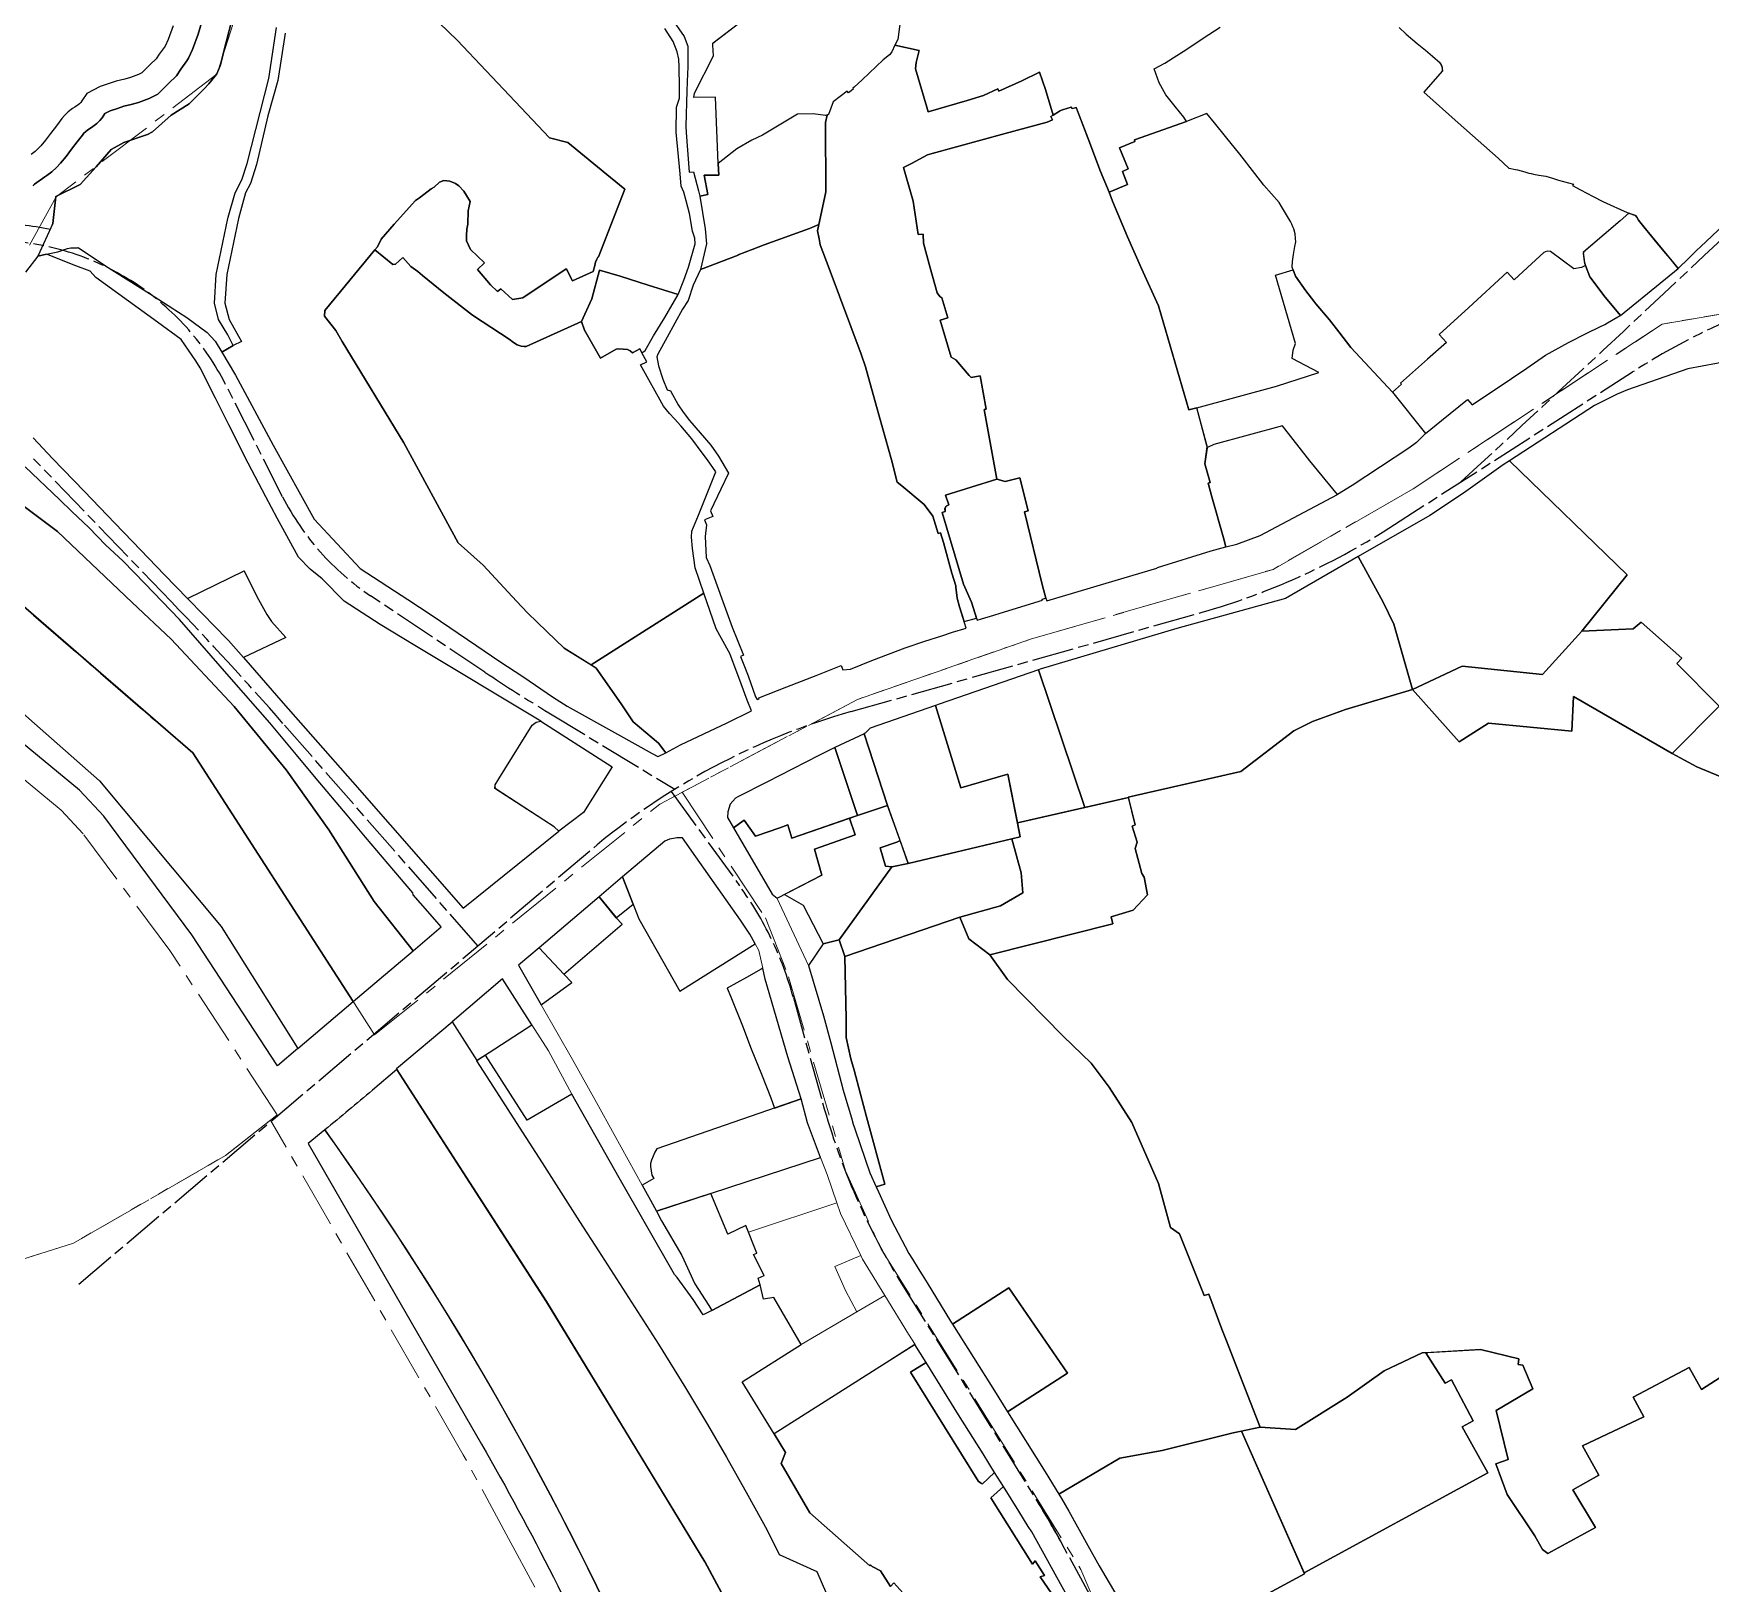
# Model space of a CAD drawing. Header units: millimetres. Extents: x 125232 to 134072, y 142885 to 152835.
# Drawn here: x 125787 to 126747, y 149199 to 150087 of the extents above; entities that cross this region are included whole.
import ezdxf

# ---------------------------------------------------------------- set-up
doc = ezdxf.new("R2010")
doc.units = ezdxf.units.MM
doc.linetypes.add('ACAD_ISO08W100', pattern=[36, 24, -3, 6, -3])
doc.linetypes.add('CENTER', pattern=[50.8, 31.75, -6.35, 6.35, -6.35])
for name, color, linetype in [('commerce', 10, 'Continuous'), ('commerce & office', 242, 'Continuous'), ('commerce and residence', 32, 'Continuous'), ('culture', 21, 'Continuous'), ('green & plaza', 80, 'Continuous'), ('hospital', 231, 'Continuous'), ('industry', 35, 'Continuous'), ('military', 76, 'Continuous'), ('research & university', 30, 'Continuous'), ('reserve', 253, 'Continuous'), ('residence', 2, 'Continuous'), ('residence-bad', 41, 'Continuous'), ('water', 4, 'Continuous'), ('老城北中心线', 7, 'ACAD_ISO08W100')]:
    doc.layers.add(name, color=color, linetype=linetype)
for name, color, linetype, lineweight in [('government', 221, 'Continuous', 0), ('historical site', 232, 'Continuous', 0), ('municipal utilities', 151, 'Continuous', 0), ('parking', 8, 'Continuous', 0), ('school', 31, 'Continuous', 0), ('super block', 6, 'CENTER', 0)]:
    doc.layers.add(name, color=color, linetype=linetype, lineweight=lineweight)

msp = doc.modelspace()

# ---------------------------------------------------------------- linework, layer by layer
at = {"layer": 'commerce'}
for points in [[(126723.78, 149957.72), (126721.23, 149960.82), (126715.53, 149967.76), (126711.49, 149972.67), (126708.85, 149975.89), (126705.76, 149979.64), (126704.72, 149981.35), (126703.95, 149982.33), (126701.73, 149983.13), (126700.25, 149983.72), (126695.21, 149979.4), (126686.01, 149971.51), (126674.41, 149961.61), (126674.1, 149961.07), (126674.07, 149960.71), (126674.7, 149956.12), (126674.88, 149955.18), (126675.41, 149953.77), (126677.85, 149947.26), (126686.61, 149935.7), (126695.39, 149925.18), (126728.51, 149951.97)], [(126156.03, 149937.2), (126138.98, 149942.48), (126122.98, 149947.61), (126111.16, 149951.15), (126106.64, 149934.63), (126100.83, 149921.7), (126102.42, 149916.81), (126111.6, 149900.65), (126120.53, 149905.9), (126122.13, 149906.12), (126127.01, 149905.77), (126128.65, 149904.97), (126129.97, 149903.87), (126134.15, 149906.17), (126135.36, 149903.87), (126137.17, 149905.06), (126142.05, 149913.5), (126148.4, 149924.01)], [(126077.5, 149692.98), (126118.37, 149666.8), (126101.98, 149640.75), (126087.82, 149630.1), (126085.07, 149632.48), (126079.23, 149636.33), (126051.86, 149654.1), (126051.3, 149655.21), (126051.39, 149656.45), (126053.41, 149659.89), (126072.53, 149690.69), (126074.74, 149692.47)], [(126234.08, 149619.76), (126257.47, 149627.94), (126254.22, 149637.43), (126221.11, 149626.1), (126218.89, 149633.71), (126214.28, 149631.94), (126200.29, 149627.22), (126193.9, 149636.23), (126187.71, 149631.92), (126209.89, 149594.03), (126212.8, 149591.58), (126238.36, 149604.92)]]:
    msp.add_lwpolyline(points, close=True, dxfattribs=at)
at = {"layer": 'commerce & office'}
msp.add_lwpolyline([(126166.25, 149615.25), (126158.5, 149626.28), (126157.35, 149626.28), (126155.4, 149626.14), (126153.37, 149625.85), (126151.23, 149625.36), (126148.38, 149624.38), (126124.26, 149603.87), (126133.59, 149579.84), (126157.05, 149538.5), (126200.21, 149565.47), (126197.1, 149571.15), (126191.73, 149579)], close=True, dxfattribs=at)
at = {"layer": 'commerce and residence'}
for points in [[(126533.47, 149822.68), (126517.62, 149842.02), (126501.94, 149862.06), (126462.6, 149851.41), (126459.04, 149849.55), (126458.86, 149849.46), (126457.44, 149840.35), (126460.66, 149829.56), (126459.51, 149829.22), (126461.55, 149821.39), (126468.28, 149797.9), (126469.61, 149792.68), (126475.8, 149794.23), (126489.29, 149799.21)], [(126283.11, 149624.58), (126281.22, 149623.72), (126271.69, 149620.47), (126274.76, 149609.96), (126278.33, 149609.55), (126287.73, 149611.54)]]:
    msp.add_lwpolyline(points, close=True, dxfattribs=at)
at = {"layer": 'culture'}
for points in [[(126392.49, 149497.16), (126376.38, 149512.68), (126344.57, 149545.1), (126334.39, 149559.21), (126322.54, 149568.37), (126317.23, 149580.72), (126251.51, 149558.27), (126252.21, 149522.62), (126252.26, 149511.94), (126254.92, 149499.75), (126256.77, 149493.18), (126260.41, 149479.53), (126263.92, 149466.54), (126274.47, 149428.02), (126269.48, 149426.44), (126270.78, 149423.67), (126278.1, 149407.61), (126288.21, 149388.28), (126290.19, 149385.12), (126293.5, 149379.76), (126295.78, 149376.03), (126298.56, 149371.53), (126311.94, 149349.52), (126313.02, 149347.82), (126345.27, 149368.67), (126378.87, 149319.78), (126344.65, 149297.7), (126366.16, 149263.39), (126373.97, 149250.52), (126408.9, 149271.11), (126433.08, 149275.51), (126473.77, 149285.73), (126489.11, 149288.88), (126488.49, 149290.89), (126478.98, 149315.3), (126469.98, 149338.3), (126467.31, 149345.05), (126459.78, 149364.96), (126457.08, 149364.19), (126443.08, 149399.48), (126437.95, 149403.26), (126430.92, 149428.39), (126415.82, 149463.3), (126402.87, 149483.55)], [(126345.27, 149368.67), (126313.02, 149347.82), (126337.15, 149309.66), (126344.65, 149297.7), (126378.87, 149319.78)]]:
    msp.add_lwpolyline(points, close=True, dxfattribs=at)
at = {"layer": 'government'}
for points in [[(126197.97, 149505.42), (126192.97, 149518.52), (126186.28, 149535.16), (126184.17, 149540.12), (126195.14, 149546.19), (126203.59, 149551.01), (126204.57, 149551.53), (126202.29, 149561.67), (126200.21, 149565.47), (126157.05, 149538.5), (126133.59, 149579.84), (126130.31, 149588.3), (126120.71, 149580.48), (126124.07, 149576.76), (126090.69, 149548.24), (126095.32, 149543.31), (126077.66, 149530.64), (126095.54, 149499.42), (126109.27, 149474.73), (126119.43, 149456.44), (126135.41, 149427.44), (126142.17, 149431.15), (126141.03, 149433.16), (126140.27, 149438.11), (126140.27, 149439.9), (126140.75, 149441.79), (126142.68, 149446.37), (126143.81, 149448.2), (126211.17, 149471.49), (126209.14, 149477.47), (126203.77, 149490.87)], [(126241.33, 149433.58), (126237.61, 149443.33), (126174.77, 149422.67), (126184.53, 149399.44), (126194.91, 149404.38), (126196.42, 149400.47), (126246.9, 149417.3)]]:
    msp.add_lwpolyline(points, close=True, dxfattribs=at)
at = {"layer": 'green & plaza'}
for points in [[(125931.1, 150086.68), (125927.02, 150059.68), (125921.16, 150039.44), (125914.75, 150011.54), (125911.29, 150000.74), (125908.52, 149995.27), (125904.37, 149980.7), (125897.75, 149948.65), (125896.67, 149932.2), (125899.09, 149922.82), (125906.23, 149910.35), (125901.44, 149907.92), (125894.83, 149904.17), (125902.73, 149890.92), (125924.39, 149850.86), (125947.8, 149808.63), (125974.1, 149780.33), (126001.47, 149762.55), (126014.72, 149753.86), (126040.81, 149736.17), (126053.52, 149727.55), (126067.73, 149718.07), (126084.24, 149706.86), (126092.63, 149701.48), (126121.38, 149685.55), (126141.24, 149674.56), (126144.48, 149672.76), (126145, 149672.99), (126148.95, 149674.88), (126144.93, 149680.43), (126130.34, 149692.57), (126123.42, 149702.81), (126109.11, 149723.37), (126090.93, 149734.82), (126080.99, 149744.25), (126069.84, 149754.96), (126063.51, 149761.58), (126044.57, 149782.22), (126030.15, 149794.95), (125999.06, 149852.25), (125963.8, 149910.21), (125960.24, 149916.57), (125953.74, 149924.81), (125953.8, 149928.08), (125982.55, 149962.79), (125984.04, 149964.55), (125986.05, 149968.81), (125993.51, 149977.35), (126005.78, 149990.99), (126007.99, 149992.59), (126014.66, 149997.68), (126016.39, 149998.65), (126019.44, 150001.38), (126021.98, 150002.36), (126025.36, 150002.12), (126028.75, 150000.78), (126030.61, 149999.42), (126033.39, 149996.35), (126034.94, 149993.77), (126037.04, 149990.48), (126035.84, 149985.03), (126035.72, 149977.39), (126035.14, 149974.5), (126034.86, 149970.99), (126034.95, 149967.81), (126037.33, 149962.94), (126045.2, 149955.34), (126041.3, 149951.45), (126048.72, 149942.74), (126052.65, 149938.98), (126054.6, 149940.39), (126061.21, 149934.3), (126067.21, 149935.21), (126092.07, 149951.82), (126092.3, 149951.38), (126095.66, 149944.96), (126107.5, 149950.36), (126108.35, 149953.86), (126108.88, 149955.74), (126109.51, 149957.34), (126110.09, 149958.47), (126110.55, 149958.66), (126125.57, 149997.5), (126117.42, 150004.17), (126092.99, 150024.18), (126082.44, 150026.93), (126062.86, 150047.55), (126029.54, 150082.7), (125993.99, 150117.18)], [(125867.07, 150090.87), (125864.26, 150083.11), (125862.53, 150079.35), (125859.13, 150074.68), (125857.4, 150072.12), (125853.85, 150068.79), (125849.23, 150064.12), (125847.16, 150063.05), (125842.63, 150061.31), (125839.4, 150060.46), (125834.47, 150059.33), (125830.51, 150057.86), (125825.27, 150056.28), (125817.71, 150052.3), (125814.78, 150048.07), (125814.18, 150047.09), (125813.42, 150046.29), (125812.62, 150045.73), (125810.75, 150044.47), (125809.45, 150043.58), (125806.94, 150041.63), (125804.88, 150039.59), (125803.44, 150037.86), (125800.24, 150033.77), (125796.89, 150029.35), (125793.98, 150025.51), (125791.34, 150022.26), (125789.7, 150020.5), (125788.01, 150018.94), (125785.82, 150017.26)], [(125787.11, 149999.4), (125787.39, 150000), (125787.78, 150000.27), (125793.69, 150004.45), (125794.73, 150005.19), (125797.68, 150007.46), (125800.29, 150009.86), (125802.67, 150012.42), (125805.78, 150016.24), (125808.85, 150020.29), (125812.13, 150024.63), (125815.11, 150028.44), (125815.93, 150029.43), (125816.85, 150030.34), (125818.29, 150031.45), (125819.18, 150032.06), (125821.11, 150033.37), (125821.88, 150033.9), (125823.36, 150034.98), (125825.11, 150036.81), (125826.41, 150038.32), (125827.36, 150039.88), (125827.95, 150040.74), (125830.99, 150042.33), (125835.29, 150043.63), (125838.78, 150044.93), (125842.98, 150045.9), (125847.23, 150047.01), (125853.34, 150049.35), (125858.23, 150051.9), (125864.31, 150058.03), (125868.9, 150062.34), (125871.42, 150066.08), (125874.97, 150070.97), (125875.9, 150072.53), (125878.15, 150077.41), (125881.3, 150086.11), (125884.7, 150097.15)], [(125900.6, 150094.12), (125897.38, 150081.51), (125893.97, 150067.97), (125892.04, 150063.46), (125887.52, 150057.67), (125884.77, 150054.98), (125876.18, 150046.38), (125865.87, 150039.83), (125855.21, 150030.3), (125852.4, 150028.75), (125838.92, 150024.15), (125831.52, 150020.08), (125823, 150010.22), (125813.89, 150000.07), (125799.97, 149993.35), (125798.29, 149977.76), (125789.67, 149959.18), (125794.6, 149960.22), (125801.09, 149961.58), (125806.62, 149963.48), (125808.51, 149963.97), (125812.41, 149963.94), (125812.69, 149964.09), (125828.32, 149953.51), (125853.56, 149937.66), (125866.96, 149929.08), (125868.1, 149928.35), (125870.11, 149927.06), (125874.97, 149923.95), (125886.48, 149915.52), (125891.08, 149910.45), (125894.83, 149904.17), (125901.44, 149907.92), (125898.37, 149914.04), (125893.11, 149922.82), (125890.69, 149932.2), (125891.77, 149948.65), (125898.39, 149980.7), (125898.58, 149981.37), (125902.54, 149995.27), (125906.3, 150002.76), (125909.36, 150012.1), (125921.75, 150060.83), (125926.28, 150090.05)], [(126283.35, 150094.85), (126281.79, 150083.13), (126280.13, 150079.92), (126278.48, 150076.09), (126277.1, 150074.41), (126273.46, 150071.43), (126261.35, 150060.03), (126256.78, 150055.88), (126256.03, 150055.31), (126256.39, 150054.83), (126255.07, 150053.79), (126253.56, 150052.62), (126252.82, 150053.58), (126244.78, 150047.37), (126242.18, 150040.17), (126240.42, 150039.56), (126233.39, 150040.57), (126224.31, 150040.35), (126204.38, 150028.41), (126198.34, 150025.49), (126189.67, 150020.51), (126179.02, 150012.13), (126177.53, 150050.07), (126165.04, 150049.88), (126165.39, 150052.33), (126176.34, 150073.83), (126175.89, 150079.88), (126175.99, 150080.78), (126176.14, 150081.18), (126193.92, 150094.78)], [(125769.5, 149824.9), (125800.83, 149801.61), (125843.67, 149760.92), (125865.87, 149739.96), (125902.07, 149701.36), (125931.67, 149665.06), (125956.23, 149630.74), (125982.19, 149589.74), (126004.51, 149561.62), (126020.46, 149575.18), (126016.83, 149579.43), (126008.69, 149588.82), (126004.5, 149593.66), (126004.26, 149594.72), (125993.32, 149607.58), (125977.17, 149626.66), (125966.57, 149639.2), (125948.85, 149660.22), (125937.58, 149673.69), (125932.87, 149679.35), (125922.41, 149691.95), (125900.51, 149717.05), (125870.67, 149751.08), (125850.77, 149771.76), (125838.46, 149784.62), (125828.43, 149793.91), (125819, 149803.68), (125809.16, 149813.06), (125801.96, 149819.89), (125782.38, 149838.47)], [(126765.79, 149655.85), (126739.06, 149666.85), (126725.03, 149674.44), (126668.56, 149707.03), (126667.64, 149687.32), (126619.9, 149691.91), (126603.17, 149681.24), (126576.43, 149711.06), (126538.04, 149699.62), (126519.2, 149692.83), (126508.47, 149687.45), (126478.15, 149664.13), (126413.73, 149649.54), (126417.71, 149633.55), (126415.97, 149632.95), (126418.89, 149623.68), (126417.66, 149620.16), (126421.51, 149605.74), (126422.74, 149603.65), (126424.71, 149593.63), (126416.57, 149584.86), (126403.84, 149580.94), (126404.79, 149576.89), (126334.39, 149559.21), (126344.57, 149545.1), (126376.38, 149512.68), (126392.49, 149497.16), (126402.87, 149483.55), (126415.82, 149463.3), (126430.92, 149428.39), (126437.95, 149403.26), (126443.08, 149399.48), (126457.08, 149364.19), (126459.78, 149364.96), (126467.31, 149345.05), (126469.98, 149338.3), (126478.98, 149315.3), (126488.49, 149290.89), (126489.11, 149288.88), (126509.41, 149287.62), (126538.93, 149306.13), (126560.09, 149321.18), (126581.84, 149331.35), (126615.37, 149333.42), (126637.3, 149327.99), (126636.92, 149324.7), (126639.55, 149324.34), (126645.33, 149310.85), (126624.26, 149298.53), (126631.19, 149270.3), (126624.05, 149267.89), (126630.66, 149250.44), (126646.38, 149226.65), (126650.8, 149218.84), (126653.76, 149216.56), (126681.13, 149231.45), (126668.07, 149253), (126683.03, 149261.45), (126673.72, 149278.2), (126708.88, 149294.9), (126702.71, 149305.98), (126734.77, 149323.07), (126741.75, 149310.5), (126775.45, 149331.99)], [(126293.22, 149184.52), (126279.44, 149199.78), (126277.68, 149197.79), (126271.92, 149206.62), (126267.06, 149209.19), (126266.23, 149210.04), (126265.71, 149209.6), (126231.55, 149239.92), (126215, 149268.04), (126217.61, 149274.39), (126211.13, 149285.03), (126211.1, 149285.01), (126192.7, 149314.86), (126226.49, 149336.2), (126210.93, 149363.12), (126204.93, 149362.16), (126203.02, 149370.3), (126175.3, 149355.58), (126170.45, 149353.1), (126164.66, 149361.94), (126155.6, 149374.58), (126154.06, 149376.22), (126122.39, 149431.67), (126095.28, 149479.44), (126069.72, 149464.59), (126045.76, 149501.89), (126040.76, 149498.65), (126052.13, 149480.9), (126065.14, 149460.61), (126078.17, 149440.16), (126099.64, 149406.68), (126110.49, 149389.79), (126144.76, 149336.37), (126160.27, 149311.36), (126172.93, 149290.42), (126183.8, 149271.74), (126196.06, 149250), (126207.06, 149229.93), (126214, 149216.01), (126235.54, 149206.38), (126248.46, 149176.42)], [(126374.09, 149187.45), (126363.25, 149203.3), (126365.69, 149203.95), (126360.38, 149212.45), (126358.83, 149210.46), (126335.11, 149248.51), (126342.25, 149254.99), (126337.21, 149263.03), (126330.03, 149256.35), (126329.5, 149256.92), (126327.94, 149257.81), (126288.99, 149320.39), (126297.97, 149325.96), (126291.62, 149336.14), (126275.07, 149325.63), (126211.13, 149285.03), (126217.61, 149274.39), (126215, 149268.04), (126231.55, 149239.92), (126265.71, 149209.6), (126266.23, 149210.04), (126267.06, 149209.19), (126271.92, 149206.62), (126277.68, 149197.79), (126279.44, 149199.78), (126293.22, 149184.52)]]:
    msp.add_lwpolyline(points, dxfattribs=at)
for points in [[(125645.53, 149799.44), (125701.99, 149767.86), (125784.53, 149694.53), (125824.88, 149658.78), (125894.58, 149575.37), (125938.43, 149505.6), (125926.7, 149495.65), (125877.68, 149570.67), (125827.31, 149638.53), (125813.37, 149653.43), (125683.22, 149760.87), (125667.07, 149772.04), (125643.43, 149783.55, -0.390738), (125641.11, 149790.21, -0.018548)], [(125953.9, 149459.12, -0.000019), (125953.81, 149459.04), (125944.35, 149451.31), (126043.48, 149279.23, -0.026907), (126121.82, 149124.57), (126139.04, 149134.23, 0.051517)]]:
    msp.add_lwpolyline(points, format="xyb", close=True, dxfattribs=at)
for points in [[(126192.07, 149714.29), (126185.62, 149731.61), (126184.87, 149732.98), (126177.81, 149745.89), (126170.77, 149766.2), (126106.27, 149725.16), (126109.11, 149723.37), (126123.42, 149702.81), (126130.34, 149692.57), (126144.93, 149680.43), (126148.95, 149674.88), (126157.46, 149679.35), (126184.06, 149691.98), (126198.06, 149698.93), (126195.56, 149704.92)], [(126124.26, 149603.87), (126110.82, 149592.44), (126120.58, 149580.63), (126120.71, 149580.48), (126130.31, 149588.3)], [(126076.55, 149563.3), (126064.73, 149553.24), (126077.66, 149530.64), (126095.32, 149543.31), (126090.69, 149548.24)], [(126251.51, 149558.27), (126248.24, 149567.82), (126239.01, 149565.53), (126230.61, 149553.16), (126239.33, 149524.36), (126243.54, 149508.79), (126250.6, 149481.86), (126251.56, 149478.62), (126255.23, 149465.97), (126256.25, 149462.4), (126256.94, 149460.14), (126257.33, 149458.98), (126265.75, 149434.43), (126269.48, 149426.44), (126274.47, 149428.02), (126263.92, 149466.54), (126260.41, 149479.53), (126256.77, 149493.18), (126254.92, 149499.75), (126252.26, 149511.94), (126252.21, 149522.62)], [(126055.52, 149545.41), (126026.7, 149520.9), (126040.85, 149498.71), (126072.4, 149519.12)], [(126316.62, 149295.98), (126297.97, 149325.96), (126288.99, 149320.39), (126327.94, 149257.81), (126329.5, 149256.92), (126330.03, 149256.35), (126337.21, 149263.03), (126330.6, 149273.58)], [(126356.49, 149232.13), (126351.15, 149240.78), (126342.26, 149254.98), (126342.23, 149254.98), (126335.11, 149248.51), (126358.83, 149210.46), (126360.38, 149212.45), (126365.69, 149203.95), (126363.25, 149203.3), (126374.09, 149187.45), (126378.21, 149190.72), (126378.98, 149191.76), (126378.9, 149191.91), (126358.48, 149228.9)]]:
    msp.add_lwpolyline(points, close=True, dxfattribs=at)
at = {"layer": 'historical site'}
msp.add_lwpolyline([(125926.28, 150090.05), (125921.75, 150060.83), (125909.36, 150012.1), (125906.3, 150002.76), (125902.54, 149995.27), (125898.39, 149980.7), (125891.77, 149948.65), (125890.69, 149932.2), (125893.11, 149922.82), (125898.37, 149914.04), (125901.44, 149907.92), (125906.23, 149910.35), (125899.09, 149922.82), (125896.67, 149932.2), (125897.75, 149948.65), (125904.37, 149980.7), (125908.52, 149995.27), (125911.29, 150000.74), (125914.75, 150011.54), (125921.16, 150039.44), (125927.02, 150059.68), (125931.1, 150086.68)], dxfattribs=at)
at = {"layer": 'hospital'}
msp.add_lwpolyline([(126354.38, 149812.87), (126356.35, 149813.43), (126351.58, 149832.28), (126343.32, 149830.17), (126338.57, 149831.41), (126309.19, 149822.4), (126311.07, 149816.72), (126309.56, 149816.07), (126308.87, 149814.91), (126308.82, 149814.37), (126308.98, 149813.01), (126307.12, 149812.49), (126319.4, 149771.43), (126324.02, 149761.02), (126327.14, 149750.81), (126329.63, 149751.57), (126336.71, 149753.72), (126340.35, 149754.83), (126364.57, 149762.2), (126364.39, 149762.77), (126366.57, 149763.43), (126364.46, 149771.2)], close=True, dxfattribs=at)
at = {"layer": 'industry'}
msp.add_lwpolyline([(126205.95, 149545.38), (126204.57, 149551.53), (126203.59, 149551.01), (126195.14, 149546.19), (126184.17, 149540.12), (126186.28, 149535.16), (126192.97, 149518.52), (126197.97, 149505.42), (126203.77, 149490.87), (126209.14, 149477.47), (126211.17, 149471.49), (126226.51, 149476.79), (126218.94, 149500.89)], close=True, dxfattribs=at)
at = {"layer": 'military'}
for points in [[(125993.99, 150117.18), (126029.54, 150082.7), (126062.86, 150047.55), (126082.44, 150026.93), (126092.99, 150024.18), (126117.42, 150004.17), (126125.57, 149997.5), (126110.55, 149958.66), (126110.09, 149958.47), (126109.51, 149957.34), (126108.88, 149955.74), (126108.35, 149953.86), (126107.5, 149950.36), (126095.66, 149944.96), (126092.3, 149951.38), (126092.07, 149951.82), (126067.21, 149935.21), (126061.21, 149934.3), (126054.6, 149940.39), (126052.65, 149938.98), (126048.72, 149942.74), (126041.3, 149951.45), (126045.2, 149955.34), (126037.33, 149962.94), (126034.95, 149967.81), (126034.86, 149970.99), (126035.14, 149974.5), (126035.72, 149977.39), (126035.84, 149985.03), (126037.04, 149990.48), (126034.94, 149993.77), (126033.39, 149996.35), (126030.61, 149999.42), (126028.75, 150000.78), (126025.36, 150002.12), (126021.98, 150002.36), (126019.44, 150001.38), (126016.39, 149998.65), (126014.66, 149997.68), (126007.99, 149992.59), (126005.78, 149990.99), (125993.51, 149977.35), (125986.05, 149968.81), (125984.04, 149964.55), (125982.55, 149962.79), (125992.86, 149954.26), (125994.25, 149954.61), (125998.49, 149958.41), (126003.14, 149953.22), (126007.08, 149950.42), (126009.76, 149948.08), (126022.02, 149938.17), (126038.43, 149925.4), (126060, 149911.26), (126061.29, 149910.15), (126063.87, 149908.38), (126066.27, 149907.62), (126067.87, 149907.41), (126069.02, 149907.36), (126100.83, 149921.7), (126106.64, 149934.63), (126111.16, 149951.15), (126122.98, 149947.61), (126138.98, 149942.48), (126156.03, 149937.2), (126159.25, 149945.32), (126161.98, 149952.84), (126165.9, 149966.18), (126165.69, 149969.35), (126164.26, 149973.45), (126162.61, 149983.44), (126160.62, 149990.71), (126159.26, 149995.8), (126157.8, 149999.2), (126157.18, 150006.15), (126155, 150030.16), (126155.22, 150044.31), (126156.77, 150049.52), (126156.86, 150055.79), (126156.66, 150067.46), (126156.39, 150071.83), (126155.46, 150076.15), (126153.15, 150082.01), (126148.39, 150089.48)], [(126152.09, 150095.43), (126159.59, 150084.78), (126161.59, 150079.38), (126161.7, 150067.01), (126161.52, 150063.6), (126160.99, 150053.78), (126160.42, 150033.55), (126160.6, 150029.94), (126162.46, 150007.18), (126164.91, 150007.38), (126167.68, 149996.52), (126168.44, 149993.55), (126173.16, 149994.36), (126171.03, 150005.42), (126179.28, 150005.57), (126179.02, 150012.13), (126177.53, 150050.07), (126165.04, 150049.88), (126165.39, 150052.33), (126176.34, 150073.83), (126175.89, 150079.88), (126176.03, 150081.09), (126193.92, 150094.78)], [(126283.35, 150094.85), (126281.79, 150083.13), (126280.13, 150079.92), (126280.13, 150079.91), (126294.08, 150076.86), (126292.41, 150069.96), (126291.94, 150066.4), (126298.39, 150044.47), (126299.19, 150041.69), (126321.51, 150048.16), (126330.86, 150051.09), (126339.02, 150054.86), (126339.57, 150053.64), (126352.84, 150059.54), (126362.93, 150064.49), (126366.27, 150054.43), (126370.78, 150039.9), (126374.86, 150042.5), (126380.77, 150044.41), (126380.99, 150044.5), (126381.37, 150043.85), (126381.85, 150043.71), (126382.42, 150043.75), (126383.98, 150044.23), (126390.6, 150026.77), (126397.89, 150007.65), (126402.83, 149995.8), (126413.32, 150000.05), (126410.32, 150007.64), (126413.61, 150009.19), (126408.78, 150021.15), (126417.53, 150024.76), (126417.19, 150025.73), (126446.99, 150036.17), (126445.55, 150038.63), (126440.5, 150044.81), (126435.2, 150051.49), (126431.45, 150058.39), (126428.55, 150066.28), (126434.71, 150069.57), (126441.53, 150074), (126446.66, 150077.17), (126456.62, 150083.81), (126466.34, 150090.12)]]:
    msp.add_lwpolyline(points, dxfattribs=at)
at = {"layer": 'municipal utilities'}
for points in [[(126227.69, 149587.65), (126216.95, 149593.75), (126212.76, 149591.56), (126230.63, 149553.17), (126239.01, 149565.53)], [(126081.88, 149504.36), (126072.4, 149519.12), (126045.76, 149501.89), (126069.72, 149464.59), (126095.28, 149479.44)], [(126248.97, 149411.24), (126246.9, 149417.3), (126196.42, 149400.47), (126201.03, 149388.54), (126199.16, 149387.74), (126205.32, 149375.79), (126201.89, 149374.1), (126203.02, 149370.3), (126204.93, 149362.16), (126210.93, 149363.12), (126226.49, 149336.2), (126258.33, 149354.93), (126251.86, 149367.14), (126245.72, 149380.92), (126260.58, 149387.09)], [(126261.53, 149385.12), (126260.58, 149387.09), (126245.72, 149380.92), (126251.86, 149367.14), (126258.33, 149354.93), (126274.33, 149364.35)]]:
    msp.add_lwpolyline(points, close=True, dxfattribs=at)
at = {"layer": 'parking'}
msp.add_lwpolyline([(126275.07, 149325.63), (126291.7, 149336.19), (126288.02, 149342.13), (126274.33, 149364.35), (126258.33, 149354.93), (126226.49, 149336.2), (126192.7, 149314.86), (126211.1, 149285.01)], close=True, dxfattribs=at)
at = {"layer": 'research & university'}
for points in [[(126568.67, 150090.05), (126572.77, 150086.13), (126579.05, 150080.91), (126583.79, 150076.97), (126587.81, 150073.52), (126592.15, 150069.74), (126593.26, 150067.53), (126593.37, 150066.48), (126593.51, 150065.22), (126582.82, 150052.92), (126602.5, 150035.4), (126625.44, 150015.14), (126631.57, 150009.52), (126632.67, 150009.24), (126634.4, 150009), (126635.4, 150008.69), (126636.45, 150008.5), (126640.69, 150007.3), (126642.88, 150006.68), (126644.21, 150006.37), (126645.55, 150006.07), (126648.77, 150005.51), (126652.71, 150004.82), (126656.54, 150003.68), (126659.91, 150002.67), (126662.82, 150001.85), (126668.52, 150000.26), (126668, 149999.58), (126672.58, 149997.03), (126679.82, 149993.19), (126685.31, 149990.4), (126689.46, 149988.45), (126695.41, 149985.81), (126699.32, 149984.08), (126700.25, 149983.72), (126703.95, 149982.33), (126704.72, 149981.35), (126705.76, 149979.64), (126710.57, 149973.79), (126728.51, 149951.97), (126734.6, 149958.02), (126736.01, 149959.42), (126738.98, 149962.37), (126741.36, 149964.74), (126744.42, 149967.6), (126754.83, 149977.33)], [(126758.5, 149899.25), (126733.95, 149894.67), (126699.53, 149882.62), (126693.54, 149880.13), (126680.61, 149873.55), (126631.87, 149842.06), (126699.34, 149776.64), (126673.32, 149744.44), (126702.73, 149745.84), (126707.19, 149749.56), (126730.54, 149729.11), (126727.74, 149725.94), (126751.88, 149701.57), (126725.03, 149674.44), (126739.06, 149666.85), (126765.79, 149655.85)], [(126775.45, 149331.99), (126741.75, 149310.5), (126734.77, 149323.07), (126702.71, 149305.98), (126708.88, 149294.9), (126673.72, 149278.2), (126683.03, 149261.45), (126668.07, 149253), (126681.13, 149231.45), (126653.76, 149216.56), (126650.8, 149218.84), (126646.38, 149226.65), (126630.66, 149250.44), (126624.05, 149267.89), (126631.19, 149270.3), (126624.26, 149298.53), (126645.33, 149310.85), (126639.55, 149324.34), (126636.92, 149324.7), (126637.3, 149327.99), (126615.37, 149333.42), (126584.03, 149331.48), (126595.05, 149314.01), (126598.63, 149315.95), (126611.12, 149292.43), (126604.9, 149289.14), (126619.54, 149262.67), (126514.43, 149205.45), (126514.61, 149205.03), (126456.84, 149173.7)]]:
    msp.add_lwpolyline(points, dxfattribs=at)
for points in [[(126431.07, 149930.64), (126421.26, 149952.03), (126413.26, 149970.11), (126404.59, 149990.63), (126402.83, 149995.8), (126397.89, 150007.65), (126390.6, 150026.77), (126384.11, 150043.91), (126383.97, 150044.22), (126382.08, 150043.65), (126381.37, 150043.85), (126381, 150044.48), (126375.49, 150042.7), (126374.64, 150042.36), (126370.78, 150039.9), (126369.4, 150039.02), (126370.25, 150037.05), (126367.36, 150035.82), (126343.26, 150029.34), (126301.47, 150017.8), (126298.77, 150017.19), (126289.61, 150012.19), (126285.11, 150009.83), (126290.65, 149990.66), (126293.42, 149971.61), (126296.3, 149971.77), (126296.58, 149966.56), (126300.42, 149952.49), (126304.38, 149938.11), (126305.81, 149936.06), (126307, 149935.33), (126310.51, 149923.78), (126306.05, 149922.43), (126312.36, 149901.34), (126315.1, 149899.69), (126322.74, 149890.87), (126323.82, 149889.6), (126328.96, 149890.56), (126332.41, 149871.5), (126331.32, 149871.27), (126338.57, 149831.41), (126343.32, 149830.17), (126351.58, 149832.28), (126356.35, 149813.43), (126354.38, 149812.87), (126364.46, 149771.2), (126366.57, 149763.43), (126367.05, 149761.86), (126401.01, 149771.99), (126430.07, 149780.49), (126430.36, 149781.01), (126461.24, 149790.39), (126469.61, 149792.68), (126468.28, 149797.9), (126461.55, 149821.39), (126459.51, 149829.22), (126460.66, 149829.56), (126457.44, 149840.35), (126458.93, 149849.94), (126452.93, 149872.37), (126448.45, 149871.2), (126440.35, 149898.57)], [(126177.71, 149835.72), (126172.8, 149842.55), (126169.85, 149846.59), (126163.89, 149854.62), (126157.56, 149861.98), (126154.05, 149865.97), (126151.07, 149869.14), (126147.74, 149873.2), (126134.55, 149896.89), (126138.1, 149898.64), (126135.36, 149903.87), (126134.15, 149906.17), (126129.97, 149903.87), (126128.65, 149904.97), (126127.01, 149905.77), (126122.13, 149906.12), (126120.53, 149905.9), (126111.6, 149900.65), (126102.42, 149916.81), (126100.83, 149921.7), (126069.02, 149907.36), (126067.87, 149907.41), (126066.27, 149907.62), (126063.87, 149908.38), (126061.29, 149910.15), (126060, 149911.26), (126038.43, 149925.4), (126022.02, 149938.17), (126009.76, 149948.08), (126007.08, 149950.42), (126003.14, 149953.22), (125998.49, 149958.41), (125994.25, 149954.61), (125992.86, 149954.26), (125982.55, 149962.79), (125953.8, 149928.08), (125953.74, 149924.81), (125960.24, 149916.57), (125963.8, 149910.21), (125999.06, 149852.25), (126030.15, 149794.95), (126044.57, 149782.22), (126063.51, 149761.58), (126069.84, 149754.96), (126080.99, 149744.25), (126090.93, 149734.82), (126106.27, 149725.16), (126170.77, 149766.2), (126165.75, 149780.68), (126164.32, 149791.84), (126163.74, 149798.34), (126163.97, 149801.64), (126167.71, 149810.91)], [(126541.1, 149906.88), (126564.89, 149881.23), (126583.78, 149857.7), (126578.73, 149852.54), (126574.35, 149849.2), (126541.86, 149827.85), (126533.47, 149822.68), (126517.62, 149842.02), (126501.94, 149862.06), (126462.6, 149851.41), (126459.04, 149849.55), (126452.93, 149872.37), (126498.58, 149884.73), (126522.77, 149892.48), (126507.6, 149900.5), (126508.1, 149905.22), (126509.42, 149909.18), (126498, 149948.29), (126508.14, 149951.22), (126509.42, 149947.58), (126515.41, 149939.36), (126519.86, 149933.43), (126521.09, 149931.85), (126528.82, 149922.68), (126534.13, 149915.85)]]:
    msp.add_lwpolyline(points, close=True, dxfattribs=at)
at = {"layer": 'reserve'}
msp.add_lwpolyline([(126245.83, 149677.83), (126236.56, 149673.41), (126206.77, 149657.97), (126190.33, 149649.69), (126188.88, 149648.89), (126185.88, 149645.5), (126184.49, 149641.04), (126184.3, 149637.75), (126187.71, 149631.92), (126193.9, 149636.23), (126200.29, 149627.22), (126214.28, 149631.94), (126218.89, 149633.71), (126221.11, 149626.1), (126258.76, 149638.99)], close=True, dxfattribs=at)
at = {"layer": 'residence'}
for points in [[(126568.67, 150090.05), (126572.77, 150086.13), (126579.05, 150080.91), (126583.79, 150076.97), (126587.81, 150073.52), (126591.64, 150070.19), (126592.42, 150069.2), (126592.91, 150068.22), (126593.31, 150067.06), (126593.37, 150066.48), (126593.42, 150066.02), (126593.36, 150065.05), (126582.82, 150052.92), (126602.5, 150035.4), (126625.44, 150015.14), (126631.57, 150009.52), (126632.67, 150009.24), (126634.4, 150009), (126635.4, 150008.69), (126636.45, 150008.5), (126640.69, 150007.3), (126642.88, 150006.68), (126644.21, 150006.37), (126645.55, 150006.07), (126648.77, 150005.51), (126652.71, 150004.82), (126656.54, 150003.68), (126659.91, 150002.67), (126662.82, 150001.85), (126668.52, 150000.26), (126668, 149999.58), (126672.58, 149997.03), (126679.82, 149993.19), (126685.31, 149990.4), (126689.46, 149988.45), (126695.41, 149985.81), (126699.32, 149984.08), (126700.25, 149983.72), (126695.21, 149979.4), (126686.01, 149971.51), (126673.99, 149961.26), (126674.79, 149955.41), (126675.41, 149953.77), (126673.1, 149952.63), (126668.81, 149951.84), (126655.31, 149961.71), (126653.49, 149961.91), (126651.59, 149961.18), (126642.23, 149952.58), (126634.64, 149945.52), (126630.59, 149949.94), (126608.62, 149929.71), (126591.62, 149914.19), (126595.88, 149909.74), (126585.02, 149900.17), (126569.47, 149886.49), (126570.03, 149885.88), (126564.89, 149881.23), (126541.1, 149906.88), (126534.13, 149915.85), (126528.82, 149922.68), (126521.09, 149931.85), (126519.86, 149933.43), (126515.41, 149939.36), (126509.42, 149947.58), (126507.6, 149952.75), (126507.8, 149956.06), (126508.29, 149960.08), (126509.12, 149964.64), (126509.53, 149967.29), (126509.46, 149969.21), (126509.15, 149971.93), (126508.4, 149974.72), (126507.95, 149975.88), (126507.24, 149977.45), (126506.48, 149978.99), (126501.37, 149987.54), (126500, 149989.83), (126491.33, 149999.81), (126486.13, 150006.47), (126477.55, 150017.54), (126469.4, 150027.67), (126463.08, 150035.42), (126458.66, 150040.85), (126446.99, 150036.17), (126445.55, 150038.63), (126440.5, 150044.81), (126435.2, 150051.49), (126431.45, 150058.39), (126428.55, 150066.28), (126434.71, 150069.57), (126441.53, 150074), (126446.66, 150077.17), (126456.62, 150083.81), (126466.34, 150090.12)], [(125786.88, 149855.07), (125798.1, 149843.34), (125816.38, 149824.36), (125833.74, 149806.38), (125843.87, 149795.9), (125862.19, 149776.82), (125875.3, 149763.23), (125907.8, 149779), (125914.88, 149764.31), (125920.74, 149754.05), (125923.42, 149750), (125931.54, 149740.93), (125907.41, 149729.44), (125930.07, 149703.3), (125969.64, 149658.2), (126033.11, 149585.95), (126087.82, 149630.1), (126085.07, 149632.48), (126079.23, 149636.33), (126051.25, 149654.49), (126051.39, 149656.45), (126053.41, 149659.89), (126072.53, 149690.69), (126074.74, 149692.47), (126077.5, 149692.98), (126005.43, 149736.24), (125985.6, 149748.25), (125964.98, 149761.67), (125952.33, 149774.36), (125945.49, 149779.92), (125938.74, 149786.91), (125926.66, 149809.12), (125920.03, 149821.36), (125909.97, 149840.65), (125899.02, 149862.5), (125891.32, 149877.87), (125882.61, 149895.24), (125879.95, 149899.14), (125871.6, 149911.39), (125858.13, 149921.26), (125847.08, 149929.35), (125822.85, 149946.84), (125819.6, 149950.56), (125811.32, 149953.56), (125794.6, 149960.22), (125789.52, 149959.15), (125782.62, 149950.01)], [(126456.84, 149173.7), (126514.61, 149205.03), (126478.49, 149286.7), (126473.77, 149285.73), (126433.08, 149275.51), (126408.9, 149271.11), (126373.97, 149250.52), (126375.41, 149248.14), (126379.63, 149240.9), (126390.63, 149221.26), (126397.11, 149209.6), (126409.04, 149189.03)]]:
    msp.add_lwpolyline(points, dxfattribs=at)
for points in [[(126296.58, 149966.56), (126296.3, 149971.77), (126293.42, 149971.61), (126290.65, 149990.66), (126285.11, 150009.83), (126289.61, 150012.19), (126298.77, 150017.19), (126301.47, 150017.8), (126343.26, 150029.34), (126367.36, 150035.82), (126370.25, 150037.05), (126369.4, 150039.02), (126370.78, 150039.9), (126366.27, 150054.43), (126362.93, 150064.49), (126352.84, 150059.54), (126339.57, 150053.64), (126339.02, 150054.86), (126330.86, 150051.09), (126321.51, 150048.16), (126299.19, 150041.69), (126298.39, 150044.47), (126291.94, 150066.4), (126292.41, 150069.96), (126294.08, 150076.86), (126280.13, 150079.91), (126278.48, 150076.09), (126277.1, 150074.41), (126273.46, 150071.43), (126261.35, 150060.03), (126256.78, 150055.88), (126256.03, 150055.31), (126256.39, 150054.83), (126255.07, 150053.79), (126253.56, 150052.62), (126252.82, 150053.58), (126244.78, 150047.37), (126242.18, 150040.17), (126241.3, 150039.86), (126240.5, 150035.55), (126240.54, 149995.99), (126239.25, 149989.69), (126236.7, 149977.3), (126235.86, 149973.56), (126236.83, 149968.96), (126237.28, 149965.6), (126242.43, 149952), (126260.84, 149903.09), (126263.26, 149895.86), (126269.53, 149873.08), (126278.16, 149842.59), (126281.49, 149829.67), (126284.03, 149827.63), (126296.86, 149816.93), (126301.86, 149810.29), (126304.83, 149800.29), (126306.18, 149800.68), (126307.95, 149795.26), (126312.77, 149777.72), (126315.04, 149770.34), (126315.05, 149769.61), (126315.72, 149763.32), (126317.14, 149758.42), (126319.7, 149750.1), (126326.82, 149751.88), (126324.02, 149761.02), (126319.4, 149771.43), (126307.12, 149812.49), (126308.98, 149813.01), (126308.77, 149814.75), (126309.56, 149816.07), (126311.07, 149816.72), (126309.19, 149822.4), (126338.57, 149831.41), (126331.32, 149871.27), (126332.41, 149871.5), (126328.96, 149890.56), (126323.82, 149889.6), (126322.74, 149890.87), (126315.1, 149899.69), (126312.36, 149901.34), (126306.05, 149922.43), (126310.51, 149923.78), (126307, 149935.33), (126305.81, 149936.06), (126304.38, 149938.11), (126300.42, 149952.49)], [(126239.25, 149989.69), (126240.54, 149995.99), (126240.5, 150035.55), (126241.3, 150039.86), (126240.42, 150039.56), (126233.39, 150040.57), (126224.31, 150040.35), (126204.38, 150028.41), (126198.34, 150025.49), (126189.67, 150020.51), (126179.02, 150012.13), (126179.28, 150005.57), (126171.03, 150005.42), (126173.16, 149994.36), (126168.44, 149993.55), (126171.47, 149974.71), (126172.37, 149966.21), (126168.86, 149951.45), (126190.52, 149959.74), (126190.47, 149959.85), (126198.4, 149963), (126205.31, 149965.52), (126231.35, 149975.04), (126236.7, 149977.3)], [(126507.8, 149956.06), (126508.29, 149960.08), (126509.12, 149964.64), (126509.53, 149967.29), (126509.46, 149969.21), (126509.15, 149971.93), (126508.4, 149974.72), (126507.95, 149975.88), (126507.24, 149977.45), (126506.48, 149978.99), (126501.37, 149987.54), (126500, 149989.83), (126491.33, 149999.81), (126486.13, 150006.47), (126477.55, 150017.54), (126469.4, 150027.67), (126463.08, 150035.42), (126458.66, 150040.85), (126446.99, 150036.17), (126417.19, 150025.73), (126417.53, 150024.76), (126408.78, 150021.15), (126413.61, 150009.19), (126410.32, 150007.64), (126413.32, 150000.05), (126402.83, 149995.8), (126404.59, 149990.63), (126413.26, 149970.11), (126421.26, 149952.03), (126431.07, 149930.64), (126440.35, 149898.57), (126448.45, 149871.2), (126452.93, 149872.37), (126498.58, 149884.73), (126522.77, 149892.48), (126507.6, 149900.5), (126508.1, 149905.22), (126509.42, 149909.18), (126498, 149948.29), (126508.14, 149951.22), (126507.6, 149952.75)], [(126315.72, 149763.32), (126315.05, 149769.61), (126315.04, 149770.34), (126312.77, 149777.72), (126307.95, 149795.26), (126306.18, 149800.68), (126304.83, 149800.29), (126301.86, 149810.29), (126296.86, 149816.93), (126284.03, 149827.63), (126281.49, 149829.67), (126278.16, 149842.59), (126269.53, 149873.08), (126263.26, 149895.86), (126260.84, 149903.09), (126242.43, 149952), (126237.28, 149965.6), (126236.83, 149968.96), (126235.86, 149973.56), (126236.7, 149977.3), (126231.35, 149975.04), (126205.31, 149965.52), (126198.4, 149963), (126190.47, 149959.85), (126190.52, 149959.74), (126168.86, 149951.45), (126164.77, 149942.43), (126161.75, 149933.72), (126158.5, 149928.73), (126149.88, 149912.85), (126144.38, 149903.12), (126143.9, 149901.47), (126144.86, 149896.27), (126147.38, 149888.65), (126149.79, 149882.59), (126151.69, 149882.08), (126156.09, 149874.03), (126158.92, 149869.82), (126162.57, 149865.11), (126174.78, 149851.03), (126179.23, 149844.69), (126184.93, 149834.9), (126180.44, 149825.7), (126174.65, 149813.39), (126175.95, 149810.04), (126171.15, 149808.14), (126172.25, 149805.33), (126171.58, 149798.59), (126172.13, 149786.63), (126174.2, 149782.11), (126180.89, 149763.63), (126186.97, 149746.74), (126193.5, 149730.74), (126191.71, 149730), (126193.68, 149725.19), (126196.09, 149718.91), (126200.45, 149706.93), (126201.4, 149705.3), (126202.55, 149705.75), (126202.35, 149706.28), (126218.35, 149712.58), (126235.08, 149719.06), (126249.36, 149724.88), (126250.25, 149722.39), (126254.65, 149722.69), (126266.95, 149727.75), (126285.99, 149734.94), (126297.26, 149738.79), (126307.05, 149741.9), (126313.12, 149743.82), (126320.88, 149746.28), (126317.14, 149758.42)], [(126665.67, 149909.75), (126676.23, 149915.02), (126683.57, 149918.69), (126686.37, 149920.09), (126688.01, 149921.01), (126693.89, 149924.33), (126695.39, 149925.18), (126686.61, 149935.7), (126677.85, 149947.26), (126675.41, 149953.77), (126673.1, 149952.63), (126668.81, 149951.84), (126655.31, 149961.71), (126653.49, 149961.91), (126651.59, 149961.18), (126642.23, 149952.58), (126634.64, 149945.52), (126630.59, 149949.94), (126608.62, 149929.71), (126591.62, 149914.19), (126595.88, 149909.74), (126585.02, 149900.17), (126569.47, 149886.49), (126570.03, 149885.88), (126564.89, 149881.23), (126583.78, 149857.7), (126592.95, 149865.04), (126607.91, 149877), (126610.57, 149873.94), (126632.98, 149889.07), (126641.73, 149894.98), (126652.58, 149902.49)], [(126631.87, 149842.06), (126628.29, 149839.75), (126605.53, 149823.42), (126586.3, 149810.74), (126545.37, 149787.2), (126559.69, 149761.17), (126565.67, 149748.55), (126576.43, 149711.06), (126604.86, 149724.54), (126650.74, 149719.75), (126673.32, 149744.44), (126699.34, 149776.64)], [(126565.67, 149748.55), (126559.69, 149761.17), (126545.37, 149787.2), (126503.65, 149763.2), (126441.41, 149745.99), (126363.23, 149722.79), (126362.24, 149722.44), (126388.77, 149643.57), (126413.78, 149649.33), (126413.73, 149649.54), (126478.15, 149664.13), (126508.47, 149687.45), (126519.2, 149692.83), (126538.04, 149699.62), (126576.43, 149711.06)], [(126668.56, 149707.03), (126725.03, 149674.44), (126751.88, 149701.57), (126727.74, 149725.94), (126730.54, 149729.11), (126707.19, 149749.56), (126702.73, 149745.84), (126673.32, 149744.44), (126650.74, 149719.75), (126604.86, 149724.54), (126576.43, 149711.06), (126603.17, 149681.24), (126619.9, 149691.91), (126667.64, 149687.32)], [(126362.24, 149722.44), (126305.42, 149702.61), (126303.38, 149701.9), (126317.86, 149654.8), (126344.8, 149662.72), (126350.34, 149634.71), (126388.77, 149643.57)], [(126344.8, 149662.72), (126317.86, 149654.8), (126303.38, 149701.9), (126266, 149688.91), (126263.06, 149686.04), (126262.55, 149685.79), (126276, 149644.68), (126287.73, 149611.54), (126351.9, 149626.79)], [(126417.66, 149620.16), (126418.89, 149623.68), (126415.97, 149632.95), (126417.71, 149633.55), (126413.78, 149649.33), (126350.34, 149634.71), (126351.9, 149626.79), (126346.98, 149625.62), (126352.42, 149606.13), (126353.4, 149594.64), (126340.57, 149587.37), (126317.23, 149580.72), (126322.54, 149568.37), (126334.39, 149559.21), (126404.79, 149576.89), (126403.84, 149580.94), (126416.57, 149584.86), (126424.71, 149593.63), (126422.74, 149603.65), (126421.51, 149605.74)], [(126271.69, 149620.47), (126281.22, 149623.72), (126283.11, 149624.58), (126276, 149644.68), (126258.76, 149638.99), (126254.22, 149637.43), (126257.47, 149627.94), (126234.08, 149619.76), (126238.36, 149604.92), (126216.95, 149593.75), (126227.69, 149587.65), (126239.01, 149565.53), (126248.24, 149567.82), (126278.33, 149609.55), (126274.76, 149609.96)], [(126352.42, 149606.13), (126346.98, 149625.62), (126287.73, 149611.54), (126278.33, 149609.55), (126248.24, 149567.82), (126251.51, 149558.27), (126317.23, 149580.72), (126340.57, 149587.37), (126353.4, 149594.64)], [(126124.07, 149576.76), (126120.71, 149580.48), (126120.71, 149580.47), (126110.82, 149592.44), (126076.55, 149563.3), (126090.69, 149548.24)], [(126230.06, 149463.11), (126226.51, 149476.79), (126226.51, 149476.79), (126143.81, 149448.2), (126142.68, 149446.37), (126140.75, 149441.79), (126140.27, 149439.9), (126140.27, 149438.11), (126141.03, 149433.16), (126142.17, 149431.15), (126135.41, 149427.44), (126140.17, 149418.8), (126143.62, 149412.43), (126237.61, 149443.33)], [(126194.91, 149404.38), (126184.53, 149399.44), (126174.77, 149422.67), (126143.62, 149412.43), (126146.56, 149407.01), (126158.28, 149387.12), (126165.58, 149370.87), (126173.59, 149358.6), (126175.3, 149355.58), (126203.02, 149370.3), (126201.89, 149374.1), (126205.32, 149375.79), (126199.16, 149387.74), (126201.03, 149388.54)], [(126604.9, 149289.14), (126611.12, 149292.43), (126598.63, 149315.95), (126595.05, 149314.01), (126584.03, 149331.48), (126581.84, 149331.35), (126560.09, 149321.18), (126538.93, 149306.13), (126509.41, 149287.62), (126489.11, 149288.88), (126478.49, 149286.7), (126514.43, 149205.45), (126619.54, 149262.67)]]:
    msp.add_lwpolyline(points, close=True, dxfattribs=at)
at = {"layer": 'residence-bad'}
msp.add_lwpolyline([(126262.55, 149685.79), (126245.83, 149677.83), (126258.76, 149638.99), (126276, 149644.68)], close=True, dxfattribs=at)
at = {"layer": 'school'}
msp.add_lwpolyline([(125914.88, 149764.31), (125907.8, 149779), (125875.3, 149763.23), (125884.63, 149753.56), (125890.06, 149747.97), (125898.76, 149739.07), (125907.39, 149729.44), (125931.54, 149740.93), (125923.42, 149750), (125920.74, 149754.05)], close=True, dxfattribs=at)
at = {"layer": 'super block'}
for points in [[(126768.37, 150308.28), (126741.37, 150539.72), (126702.95, 150513.64), (126658.56, 150490.43), (126609.15, 150472.03), (126537.61, 150460.45), (126475.02, 150457.25), (126390.45, 150475.28), (126360.46, 150476.19), (126299.5, 150439.48), (126222.13, 150368.83), (126164.04, 150341.72), (126100.79, 150332.96), (125927.1, 150353.68), (125920.42, 150320.96), (125937.65, 150236.25), (125933.78, 150194.49), (125892.15, 150063.23), (125800.08, 149993.12), (125742.76, 149889.17)], [(125710.32, 149819.99), (125878.38, 149674.58), (125970.82, 149531.33), (125982.39, 149513.4), (126145.55, 149645.55), (126258.82, 149705.42), (126357.83, 149739.91), (126496.61, 149779.85), (126576.85, 149826), (126719.28, 149920.29), (127025.09, 149971.43)], [(127025.09, 149971.43), (126719.28, 149920.29), (126576.85, 149826), (126496.61, 149779.85), (126357.83, 149739.91), (126258.82, 149705.42), (126158.33, 149652.3), (126206.08, 149580.32), (126219.34, 149546.61), (126251.89, 149435.56), (126272.04, 149391.17), (126331.82, 149295.67), (126386.63, 149207.47), (126416.85, 149137.09), (126435.86, 149068.78), (126444.13, 148918.21), (126462.49, 148740.19), (126476.78, 148599.64), (126486.39, 148600.37), (126553.99, 148607.64), (126618.73, 148629.63), (126895.88, 148792.4)], [(126158.33, 149652.3), (126206.08, 149580.32), (126219.34, 149546.61), (126251.89, 149435.56), (126272.04, 149391.17), (126331.82, 149295.67), (126386.63, 149207.47), (126416.85, 149137.09), (126435.86, 149068.78), (126444.13, 148918.21), (126462.49, 148740.19), (126480.4, 148563.98), (126492.86, 148441.5), (126540.44, 148096.34), (126565.66, 147902.66), (126645.07, 147899.59), (126840.57, 147968.9), (126914.75, 147998.62), (126931.8, 148005.11), (126954.33, 148008.62), (126975.91, 148012.17), (126997.64, 148015.63)]]:
    msp.add_lwpolyline(points, dxfattribs=at)
for points in [[(125815.62, 149628.45), (125802.95, 149641.99), (125674.07, 149748.39), (125659.43, 149758.51), (125567.28, 149803.2), (125468.55, 149851.23), (125417.49, 149870.39), (125373.73, 149897.82), (125314.31, 149936.24), (125287.28, 149888.45), (125231.74, 149757.48), (125235, 149661.2), (125262.44, 149521.48), (125302.14, 149302.84), (125469.08, 149326.71), (125542.69, 149335.23), (125596.68, 149341.48), (125701.02, 149359.98), (125810.09, 149394.26), (125897.1, 149444.46), (125922.81, 149464.63), (125926.63, 149467.63), (125865.2, 149561.66)], [(126074.14, 149197.3), (126059.05, 149225.21), (126033.12, 149273.15), (125922.81, 149464.63), (125897.1, 149444.46), (125810.09, 149394.26), (125701.02, 149359.98), (125596.68, 149341.48), (125542.69, 149335.23), (125564.34, 149191.44), (125599.7, 148956.68), (125855.56, 149007.29), (126134.56, 149062.47), (126110.96, 149119.48)]]:
    msp.add_lwpolyline(points, close=True, dxfattribs=at)
at = {"layer": 'water'}
msp.add_lwpolyline([(125780.53, 149977.12, -0.025736), (125796.78, 149974.49), (125798.29, 149977.76), (125799.97, 149993.35), (125813.89, 150000.07), (125823, 150010.22), (125831.52, 150020.08), (125838.92, 150024.15), (125852.4, 150028.75), (125855.21, 150030.3), (125865.87, 150039.83), (125876.18, 150046.38), (125884.77, 150054.98), (125887.52, 150057.67), (125892.04, 150063.46), (125893.97, 150067.97), (125897.38, 150081.51), (125900.6, 150094.12)], format="xyb", dxfattribs=at)
for points in [[(125884.7, 150097.15), (125881.3, 150086.11), (125878.15, 150077.41), (125875.9, 150072.53), (125874.97, 150070.97), (125871.42, 150066.08), (125868.9, 150062.34), (125864.31, 150058.03), (125858.23, 150051.9), (125853.34, 150049.35), (125847.23, 150047.01), (125842.98, 150045.9), (125838.78, 150044.93), (125835.29, 150043.63), (125830.99, 150042.33), (125827.95, 150040.74), (125827.36, 150039.88), (125826.41, 150038.32), (125825.11, 150036.81), (125823.36, 150034.98), (125821.88, 150033.9), (125821.11, 150033.37), (125819.18, 150032.06), (125818.29, 150031.45), (125816.85, 150030.34), (125815.93, 150029.43), (125815.11, 150028.44), (125812.13, 150024.63), (125808.85, 150020.29), (125805.78, 150016.24), (125802.67, 150012.42), (125800.29, 150009.86), (125797.68, 150007.46), (125794.73, 150005.19), (125793.69, 150004.45), (125787.78, 150000.27), (125787.39, 150000), (125787.03, 149999.23)], [(126219.41, 149122.72), (126171.49, 149211.88), (126080.92, 149360.73), (125994.82, 149494.19), (126026.7, 149520.9), (126040.85, 149498.71), (126040.76, 149498.65), (126052.13, 149480.9), (126065.14, 149460.61), (126078.17, 149440.16), (126099.64, 149406.68), (126110.49, 149389.79), (126144.76, 149336.37), (126160.27, 149311.36), (126172.93, 149290.42), (126183.8, 149271.74), (126196.06, 149250), (126207.06, 149229.93), (126214, 149216.01), (126235.54, 149206.38), (126248.46, 149176.42)]]:
    msp.add_lwpolyline(points, dxfattribs=at)
for points in [[(125865.87, 149739.96), (125843.67, 149760.92), (125800.83, 149801.61), (125769.5, 149824.9), (125740.61, 149846.55), (125726.43, 149854.82), (125709.96, 149819.68), (125711.58, 149819.04), (125878.27, 149674.81), (125970.13, 149532.45), (125985.05, 149545.08), (126004.51, 149561.62), (125982.19, 149589.74), (125956.23, 149630.74), (125931.67, 149665.06), (125902.07, 149701.36)], [(125711.58, 149819.04), (125663.92, 149837.87), (125645.53, 149799.44), (125701.99, 149767.86), (125784.53, 149694.53), (125824.88, 149658.78), (125894.58, 149575.37), (125938.43, 149505.6), (125970.13, 149532.46), (125878.27, 149674.81)]]:
    msp.add_lwpolyline(points, close=True, dxfattribs=at)
msp.add_lwpolyline([(126230.66, 149089.71), (126219.32, 149122.64), (126171.4, 149211.8), (126126.12, 149286.23), (126080.83, 149360.66), (126031.38, 149437.3), (125995.05, 149493.61), (125981.07, 149481.77, -0.00581), (125953.81, 149459.04, -0.051514), (126138.94, 149134.18), (126139.04, 149134.23, -0.006292), (126156.97, 149092.1, -0.002312), (126163.29, 149076.51), (126163.18, 149076.48, -0.000008), (126163.2, 149076.43)], format="xyb", close=True, dxfattribs=at)
at = {"layer": '老城北中心线', "linetype": 'ACAD_ISO08W100', "lineweight": 25}
for p, q in [((125929.73, 149821.45), (125896.89, 149886.03)), ((125866.08, 149761.22), (125787.16, 149843.21)), ((126045.42, 149721.08), (125980.1, 149764.72)), ((126255.19, 149698.46), (126455.94, 149755.31)), ((126082.09, 149697.72), (126154.13, 149653.99)), ((126041.42, 149564.37), (125929.92, 149691.7)), ((126152.14, 149652.76), (126191.28, 149598.73)), ((126222.05, 149534.82), (126238.77, 149474.48)), ((126284.73, 149369.82), (126369.66, 149233.5)), ((126391.73, 149192.94), (126369.66, 149233.5))]:
    msp.add_line(p, q, dxfattribs=at)
for points in [[(126562.76, 149803.39), (126702.37, 149892.86)], [(125813.07, 149370.83), (126105.56, 149618.74)]]:
    msp.add_lwpolyline(points, dxfattribs=at)
for centre, radius, start, end in [((115955.43, 161416.68), 15736.82, 312.583911, 313.507738), ((125763.18, 149818.03), 150, 26.95481, 83.69854), ((126918.19, 149556.07), 400, 96.73341, 122.65236), ((126063.43, 149889.44), 150, 206.95481, 236.25298), ((126346.94, 150140.17), 400, 285.8125, 302.65226), ((124425.24, 148374.15), 2000, 41.20642, 43.91085), ((126600.95, 150552.58), 1000, 236.25298, 238.74412), ((126364.19, 149313.59), 400, 105.8125, 130.28351), ((126029.31, 149481.4), 200, 15.49352, 35.92088), ((126624.24, 149581.33), 400, 195.49352, 211.92277), ((125937.5, 148981.6), 500, 28.55155, 31.92202)]:
    msp.add_arc(centre, radius, start, end, dxfattribs=at)

doc.saveas('drawing.dxf')
